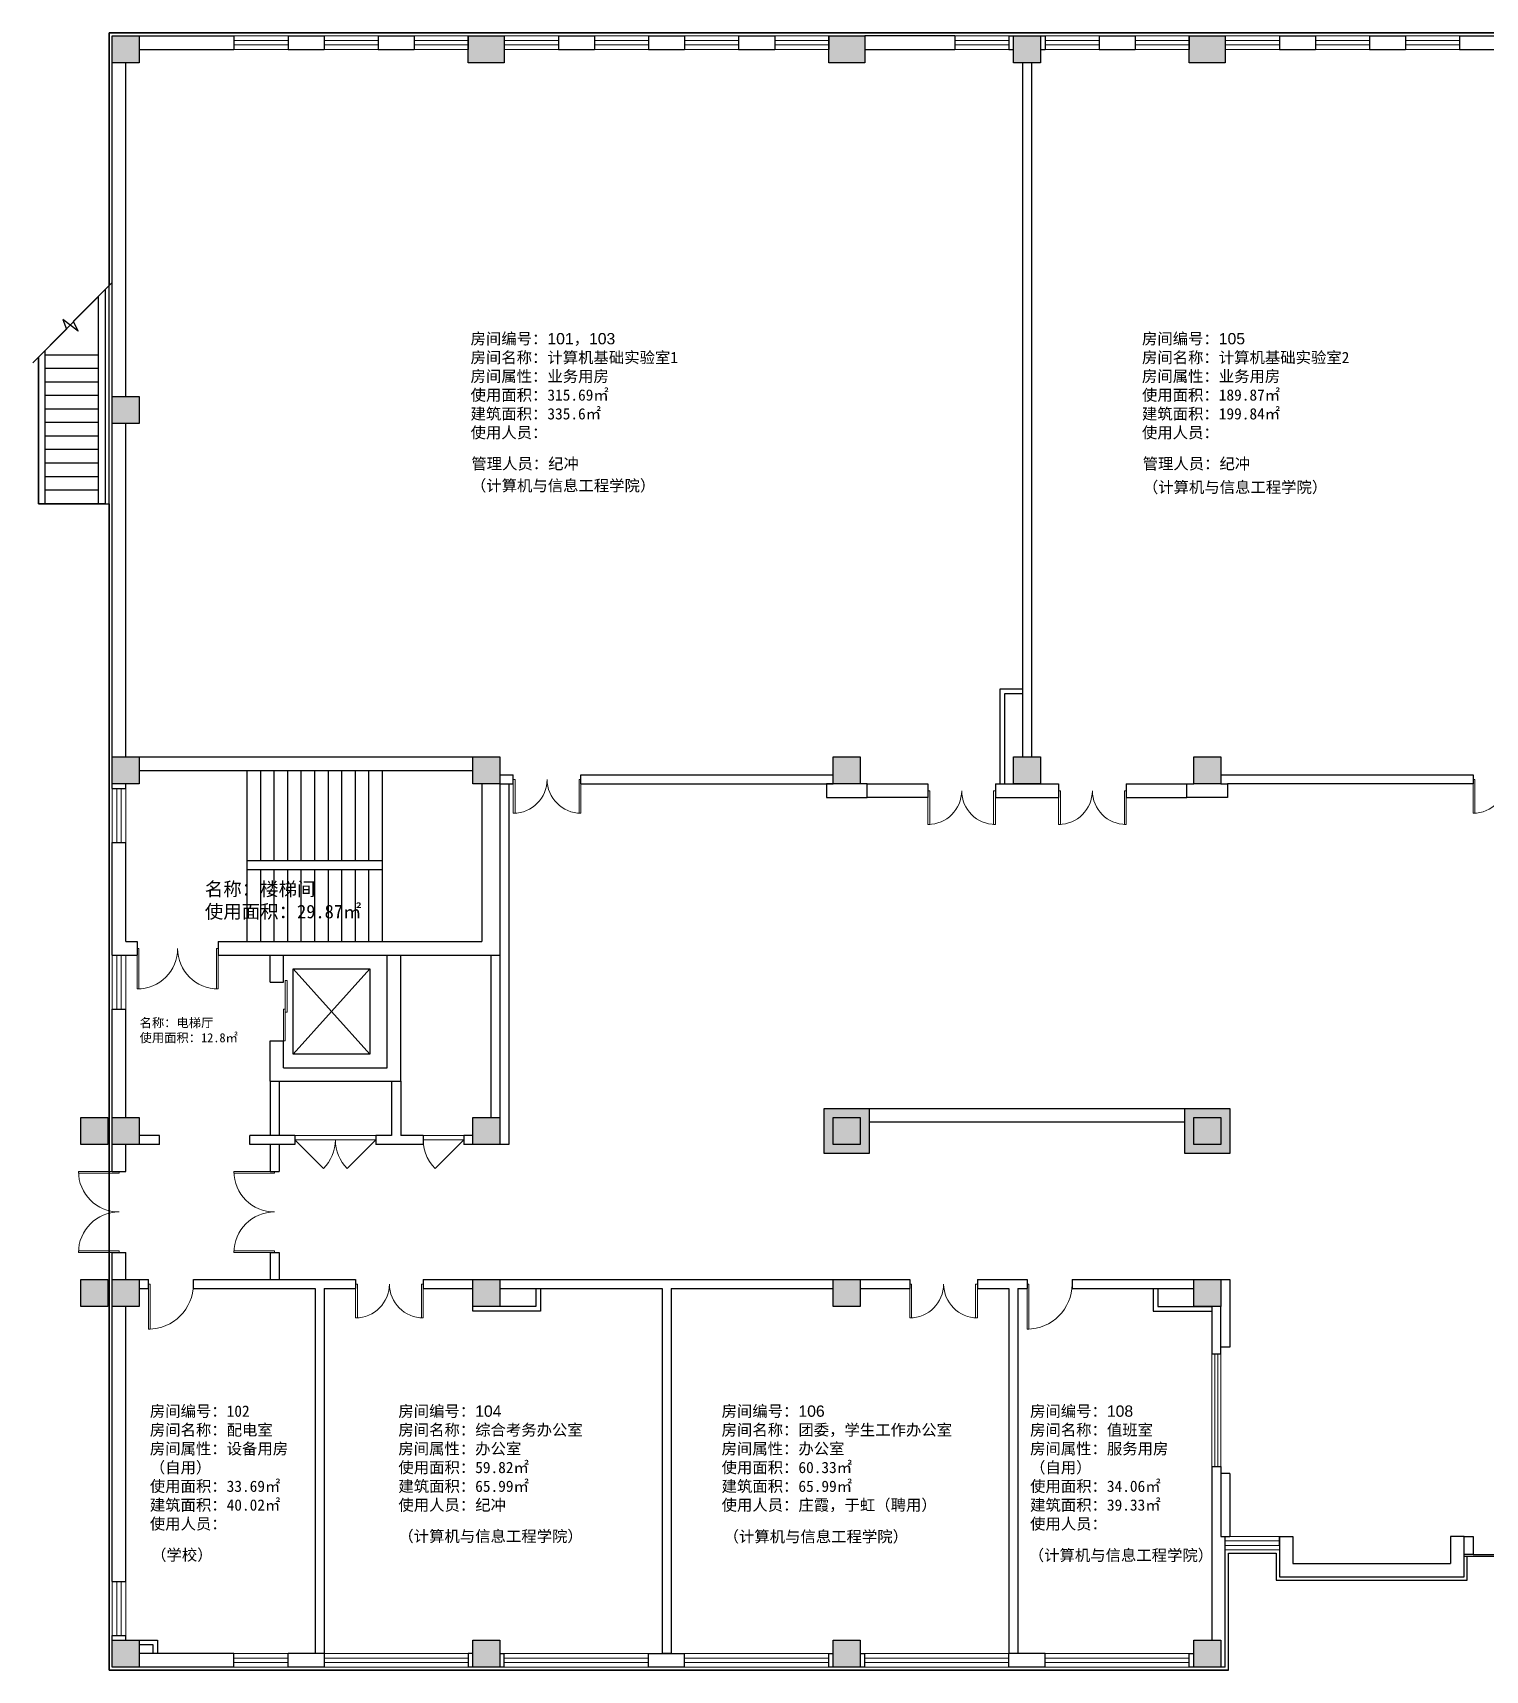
# Model space of a CAD drawing. Header units: millimetres. Extents: x 53439 to 179743, y 35946 to 92379.
# Drawn here: x 53439 to 85674, y 43654 to 79994 of the extents above; entities that cross this region are included whole.
import ezdxf

# ---------------------------------------------------------------- set-up
doc = ezdxf.new("R2010")
doc.units = ezdxf.units.MM
doc.header["$LTSCALE"] = 1000
doc.linetypes.add('CONTINOUS', pattern=[0])
for name, color, linetype in [('占地面积', 101, 'Continuous'), ('填充', 7, 'Continuous'), ('管理人员', 2, 'Continuous')]:
    doc.layers.add(name, color=color, linetype=linetype)
for name, color, linetype, lineweight in [('墙线', 30, 'Continuous', 30), ('文字', 7, 'Continuous', 30), ('柱子', 150, 'Continuous', 30), ('窗线', 131, 'Continuous', 15), ('门线', 154, 'CONTINOUS', 15)]:
    doc.layers.add(name, color=color, linetype=linetype, lineweight=lineweight)
doc.styles.get("Standard").update_dxf_attribs({"font": 'arial.ttf'})

msp = doc.modelspace()

# ---------------------------------------------------------------- hatches: boundary and pattern name
at = {"layer": '填充'}
h = msp.add_hatch(color=256, dxfattribs=at)
h.dxf.hatch_style = 1
h.paths.add_polyline_path([(55804, 79924), (55204, 79924), (55204, 79324), (55804, 79324)])
h = msp.add_hatch(color=256, dxfattribs=at)
h.dxf.hatch_style = 1
h.paths.add_polyline_path([(63904, 79924), (63104, 79924), (63104, 79324), (63904, 79324)])
h = msp.add_hatch(color=256, dxfattribs=at)
h.dxf.hatch_style = 1
h.paths.add_polyline_path([(71904, 79924), (71104, 79924), (71104, 79324), (71904, 79324)])
h = msp.add_hatch(color=256, dxfattribs=at)
h.dxf.hatch_style = 1
h.paths.add_polyline_path([(75804, 79924), (75204, 79924), (75204, 79324), (75804, 79324)])
h = msp.add_hatch(color=256, dxfattribs=at)
h.dxf.hatch_style = 1
h.paths.add_polyline_path([(79904, 79924), (79104, 79924), (79104, 79324), (79904, 79324)])
h = msp.add_hatch(color=256, dxfattribs=at)
h.dxf.hatch_style = 1
h.paths.add_polyline_path([(55804, 71924), (55204, 71924), (55204, 71324), (55804, 71324)])
h = msp.add_hatch(color=256, dxfattribs=at)
h.dxf.hatch_style = 1
h.paths.add_polyline_path([(55804, 63924), (55204, 63924), (55204, 63324), (55804, 63324)])
h = msp.add_hatch(color=256, dxfattribs=at)
h.dxf.hatch_style = 1
h.paths.add_polyline_path([(63804, 63924), (63204, 63924), (63204, 63324), (63804, 63324)])
h = msp.add_hatch(color=256, dxfattribs=at)
h.dxf.hatch_style = 1
h.paths.add_polyline_path([(71804, 63924), (71204, 63924), (71204, 63324), (71804, 63324)])
h = msp.add_hatch(color=256, dxfattribs=at)
h.dxf.hatch_style = 1
h.paths.add_polyline_path([(75804, 63924), (75204, 63924), (75204, 63324), (75804, 63324)])
h = msp.add_hatch(color=256, dxfattribs=at)
h.dxf.hatch_style = 1
h.paths.add_polyline_path([(79804, 63924), (79204, 63924), (79204, 63324), (79804, 63324)])
h = msp.add_hatch(color=256, dxfattribs=at)
h.dxf.hatch_style = 1
h.paths.add_polyline_path([(72004, 56124), (71004, 56124), (71004, 55124), (72004, 55124)])
h.paths.add_polyline_path([(71804, 55924), (71804, 55324), (71204, 55324), (71204, 55924)], flags=16)
h = msp.add_hatch(color=256, dxfattribs=at)
h.dxf.hatch_style = 1
h.paths.add_polyline_path([(80004, 56124), (79004, 56124), (79004, 55124), (80004, 55124)])
h.paths.add_polyline_path([(79804, 55924), (79804, 55324), (79204, 55324), (79204, 55924)], flags=16)
h = msp.add_hatch(color=256, dxfattribs=at)
h.dxf.hatch_style = 1
h.paths.add_polyline_path([(55104, 55924), (54504, 55924), (54504, 55324), (55104, 55324)])
h = msp.add_hatch(color=256, dxfattribs=at)
h.dxf.hatch_style = 1
h.paths.add_polyline_path([(55804, 55924), (55204, 55924), (55204, 55324), (55804, 55324)])
h = msp.add_hatch(color=256, dxfattribs=at)
h.dxf.hatch_style = 1
h.paths.add_polyline_path([(63804, 55924), (63204, 55924), (63204, 55324), (63804, 55324)])
h = msp.add_hatch(color=256, dxfattribs=at)
h.dxf.hatch_style = 1
h.paths.add_polyline_path([(71804, 55924), (71204, 55924), (71204, 55324), (71804, 55324)])
h = msp.add_hatch(color=256, dxfattribs=at)
h.dxf.hatch_style = 1
h.paths.add_polyline_path([(79804, 55924), (79204, 55924), (79204, 55324), (79804, 55324)])
h = msp.add_hatch(color=256, dxfattribs=at)
h.dxf.hatch_style = 1
h.paths.add_polyline_path([(55104, 52324), (54504, 52324), (54504, 51724), (55104, 51724)])
h = msp.add_hatch(color=256, dxfattribs=at)
h.dxf.hatch_style = 1
h.paths.add_polyline_path([(55804, 52324), (55204, 52324), (55204, 51724), (55804, 51724)])
h = msp.add_hatch(color=256, dxfattribs=at)
h.dxf.hatch_style = 1
h.paths.add_polyline_path([(63804, 52324), (63204, 52324), (63204, 51724), (63804, 51724)])
h = msp.add_hatch(color=256, dxfattribs=at)
h.dxf.hatch_style = 1
h.paths.add_polyline_path([(71804, 52324), (71204, 52324), (71204, 51724), (71804, 51724)])
h = msp.add_hatch(color=256, dxfattribs=at)
h.dxf.hatch_style = 1
h.paths.add_polyline_path([(79804, 52324), (79204, 52324), (79204, 51724), (79804, 51724)])
h = msp.add_hatch(color=256, dxfattribs=at)
h.dxf.hatch_style = 1
h.paths.add_polyline_path([(55804, 44324), (55204, 44324), (55204, 43724), (55804, 43724)])
h = msp.add_hatch(color=256, dxfattribs=at)
h.dxf.hatch_style = 1
h.paths.add_polyline_path([(63804, 44324), (63204, 44324), (63204, 43724), (63804, 43724)])
h = msp.add_hatch(color=256, dxfattribs=at)
h.dxf.hatch_style = 1
h.paths.add_polyline_path([(71804, 44324), (71204, 44324), (71204, 43724), (71804, 43724)])
h = msp.add_hatch(color=256, dxfattribs=at)
h.dxf.hatch_style = 1
h.paths.add_polyline_path([(79804, 44324), (79204, 44324), (79204, 43724), (79804, 43724)])

# ---------------------------------------------------------------- linework, layer by layer
at = {"layer": '占地面积'}
for p, q in [((55134, 79994), (55134, 74383)), ((95134, 79994), (55134, 79994)), ((55134, 74383), (53563, 72793)), ((53563, 72793), (53563, 69542)), ((53563, 69542), (55134, 69542)), ((55134, 69542), (55134, 43654)), ((79974, 43654), (79974, 46254)), ((79974, 46254), (81034, 46254)), ((81034, 46254), (81034, 45654)), ((85274, 45654), (85274, 46184)), ((85274, 46184), (88704, 46184)), ((81034, 45654), (85274, 45654)), ((55134, 43654), (79974, 43654))]:
    msp.add_line(p, q, dxfattribs=at)
at = {"layer": '墙线'}
for p, q in [((55134, 43654), (55134, 79994)), ((55134, 79994), (95134, 79994)), ((55204, 79924), (57904, 79924)), ((55204, 63224), (55204, 79924)), ((55804, 79624), (57904, 79624)), ((57904, 79924), (57904, 79624)), ((59104, 79924), (59104, 79624)), ((59104, 79924), (59904, 79924)), ((59104, 79624), (59904, 79624)), ((59904, 79924), (59904, 79624)), ((61104, 79924), (61104, 79624)), ((61104, 79924), (61904, 79924)), ((61104, 79624), (61904, 79624)), ((61904, 79924), (61904, 79624)), ((63104, 79924), (63104, 79624)), ((63104, 79924), (63904, 79924)), ((63904, 79924), (63904, 79624)), ((63904, 79624), (63904, 79624)), ((65104, 79924), (65104, 79624)), ((65104, 79924), (65904, 79924)), ((65104, 79624), (65904, 79624)), ((65904, 79924), (65904, 79624)), ((67104, 79924), (67104, 79624)), ((67104, 79924), (67904, 79924)), ((67104, 79624), (67904, 79624)), ((67904, 79924), (67904, 79624)), ((69104, 79924), (69104, 79624)), ((69104, 79924), (69904, 79924)), ((69104, 79624), (69904, 79624)), ((69904, 79924), (69904, 79624)), ((71104, 79924), (71104, 79624)), ((73904, 79924), (71904, 79924)), ((71904, 79624), (73904, 79624)), ((73904, 79924), (73904, 79624)), ((75104, 79924), (75104, 79624)), ((75104, 79924), (75204, 79924)), ((75104, 79624), (75204, 79624)), ((75604, 79924), (75904, 79924)), ((75804, 79624), (75904, 79624)), ((75904, 79924), (75904, 79624)), ((77104, 79924), (77104, 79624)), ((77104, 79924), (77904, 79924)), ((77104, 79624), (77904, 79624)), ((77904, 79924), (77904, 79624)), ((79104, 79924), (79104, 79624)), ((79104, 79924), (79904, 79924)), ((79904, 79924), (79904, 79624)), ((81104, 79924), (81104, 79624)), ((81104, 79924), (81904, 79924)), ((81104, 79624), (81904, 79624)), ((81904, 79924), (81904, 79624)), ((83104, 79924), (83104, 79624)), ((83104, 79924), (83904, 79924)), ((83104, 79624), (83904, 79624)), ((83904, 79924), (83904, 79624)), ((85104, 79924), (85104, 79624)), ((85104, 79924), (85904, 79924)), ((85104, 79624), (85904, 79624)), ((55504, 71924), (55504, 79324)), ((75404, 79324), (75404, 63924)), ((75604, 79324), (75604, 63924)), ((55204, 74453), (54335, 73584)), ((54893, 74142), (54893, 69542)), ((55043, 74292), (55043, 69542)), ((54185, 73415), (53439, 72669)), ((54450, 73373), (54104, 73633)), ((54104, 73633), (54185, 73415)), ((54335, 73584), (54450, 73373)), ((53563, 69542), (53563, 72793)), ((53713, 69542), (53713, 72943)), ((54893, 72842), (53713, 72842)), ((54893, 72542), (53713, 72542)), ((54893, 72242), (53713, 72242)), ((54893, 71942), (53713, 71942)), ((54893, 71642), (53713, 71642)), ((54893, 71342), (53713, 71342)), ((55504, 63924), (55504, 71324)), ((54893, 71042), (53713, 71042)), ((54893, 70742), (53713, 70742)), ((54893, 70442), (53713, 70442)), ((54893, 70142), (53713, 70142)), ((54893, 69842), (53713, 69842)), ((55043, 69542), (53563, 69542)), ((75404, 65424), (74904, 65424)), ((74904, 65424), (74904, 63324)), ((75004, 65324), (75004, 63324)), ((75404, 65324), (75004, 65324)), ((55804, 63924), (63204, 63924)), ((55804, 63624), (63204, 63624)), ((58199, 59824), (58199, 63624)), ((58499, 61624), (58499, 63624)), ((58799, 61624), (58799, 63624)), ((59099, 61624), (59099, 63624)), ((59399, 61624), (59399, 63624)), ((59699, 61624), (59699, 63624)), ((59999, 61624), (59999, 63624)), ((60299, 61624), (60299, 63624)), ((60599, 61624), (60599, 63624)), ((60899, 61624), (60899, 63624)), ((61199, 59824), (61199, 63624)), ((55504, 63224), (55504, 63324)), ((63404, 63324), (63404, 59824)), ((63804, 63524), (64104, 63524)), ((63804, 63324), (64104, 63324)), ((63804, 63324), (63804, 59524)), ((64004, 63324), (64004, 55324)), ((64104, 63324), (64104, 63524)), ((65604, 63324), (65604, 63524)), ((65604, 63524), (71204, 63524)), ((65604, 63324), (71204, 63324)), ((71204, 63324), (71054, 63324)), ((71054, 63324), (71054, 63024)), ((71954, 63324), (71804, 63324)), ((71954, 63024), (71954, 63324)), ((71954, 63324), (73304, 63324)), ((73304, 63324), (73304, 63024)), ((74804, 63324), (74804, 63024)), ((74804, 63324), (76204, 63324)), ((76204, 63324), (76204, 63024)), ((77704, 63324), (77704, 63024)), ((77704, 63324), (79054, 63324)), ((79054, 63024), (79054, 63324)), ((79054, 63324), (79204, 63324)), ((79804, 63524), (85404, 63524)), ((79804, 63324), (79954, 63324)), ((79954, 63324), (79954, 63024)), ((85404, 63324), (79954, 63324)), ((85404, 63524), (85404, 63324)), ((55204, 63224), (55504, 63224)), ((71054, 63024), (71954, 63024)), ((73304, 63024), (71954, 63024)), ((74804, 63024), (76204, 63024)), ((77704, 63024), (79054, 63024)), ((79954, 63024), (79054, 63024)), ((55204, 62024), (55504, 62024)), ((55204, 59524), (55204, 62024)), ((55504, 59824), (55504, 62024)), ((58199, 61624), (61199, 61624)), ((58199, 61424), (61199, 61424)), ((58499, 59824), (58499, 61424)), ((58799, 59824), (58799, 61424)), ((59099, 59824), (59099, 61424)), ((59399, 59824), (59399, 61424)), ((59699, 59824), (59699, 61424)), ((59999, 59824), (59999, 61424)), ((60299, 59824), (60299, 61424)), ((60599, 59824), (60599, 61424)), ((60899, 59824), (60899, 61424)), ((55504, 59824), (55754, 59824)), ((55754, 59824), (55754, 59524)), ((57554, 59824), (57554, 59524)), ((57554, 59824), (63404, 59824)), ((55204, 59524), (55504, 59524)), ((55504, 59524), (55754, 59524)), ((57554, 59524), (63804, 59524)), ((58704, 58924), (58704, 59524)), ((59004, 58924), (59004, 59524)), ((61304, 57024), (61304, 59524)), ((61604, 56724), (61604, 59524)), ((63604, 59524), (63604, 55924)), ((63804, 59524), (63804, 55324)), ((58704, 58924), (59004, 58924)), ((59221, 59224), (60921, 57324)), ((60921, 59224), (59221, 57324)), ((59221, 59224), (60921, 59224)), ((59221, 57324), (59221, 59224)), ((60921, 59224), (60921, 57324)), ((55204, 58324), (55504, 58324)), ((55204, 54724), (55204, 58324)), ((55504, 55924), (55504, 58324)), ((58704, 56724), (58704, 57624)), ((58704, 57624), (59004, 57624)), ((59004, 57024), (59004, 57624)), ((60921, 57324), (59221, 57324)), ((58704, 56724), (58704, 55524)), ((58704, 56724), (61604, 56724)), ((58904, 56724), (58904, 55524)), ((59004, 57024), (61304, 57024)), ((61404, 56724), (61404, 55524)), ((61604, 56724), (61604, 55524)), ((72004, 56124), (79004, 56124)), ((72004, 55824), (79004, 55824)), ((56254, 55324), (55504, 55324)), ((55504, 54724), (55504, 55324)), ((56254, 55524), (55804, 55524)), ((56254, 55324), (56254, 55524)), ((58254, 55324), (58254, 55524)), ((59254, 55524), (58254, 55524)), ((59254, 55324), (58254, 55324)), ((58704, 55324), (58704, 54724)), ((58904, 55324), (58904, 54724)), ((59254, 55524), (59254, 55324)), ((61404, 55524), (61054, 55524)), ((61054, 55524), (61054, 55324)), ((62104, 55324), (61054, 55324)), ((62104, 55524), (61604, 55524)), ((62104, 55524), (62104, 55324)), ((63204, 55524), (63004, 55524)), ((63004, 55524), (63004, 55324)), ((64004, 55324), (63004, 55324)), ((55204, 54724), (55504, 54724)), ((58704, 54724), (58904, 54724)), ((55204, 52924), (55504, 52924)), ((55204, 45624), (55204, 52924)), ((55504, 52324), (55504, 52924)), ((58704, 52924), (58904, 52924)), ((58704, 52924), (58704, 52324)), ((58904, 52924), (58904, 52324)), ((55754, 52324), (56004, 52324)), ((55804, 52124), (56004, 52124)), ((56004, 52124), (56004, 52324)), ((57004, 52124), (57004, 52324)), ((57004, 52324), (58904, 52324)), ((57004, 52124), (59704, 52124)), ((58904, 52324), (60604, 52324)), ((59704, 52124), (59704, 44024)), ((59904, 52124), (59904, 44024)), ((59904, 52124), (60604, 52124)), ((60604, 52324), (60604, 52124)), ((62104, 52324), (62104, 52124)), ((62104, 52324), (72904, 52324)), ((62104, 52124), (63204, 52124)), ((63804, 52124), (67404, 52124)), ((64604, 52124), (64604, 51724)), ((64704, 52124), (64704, 51624)), ((67404, 52124), (67404, 44024)), ((67604, 52124), (67604, 44024)), ((67604, 52124), (71204, 52124)), ((71804, 52124), (72904, 52124)), ((72904, 52324), (72904, 52124)), ((74404, 52324), (74404, 52124)), ((74404, 52324), (75504, 52324)), ((74404, 52124), (75104, 52124)), ((75104, 52124), (75104, 44024)), ((75304, 52124), (75304, 44024)), ((75304, 52124), (75504, 52124)), ((75504, 52324), (75504, 52124)), ((76504, 52324), (76504, 52124)), ((76504, 52324), (80004, 52324)), ((76504, 52124), (79204, 52124)), ((78304, 52124), (78304, 51624)), ((78404, 52124), (78404, 51724)), ((79804, 52324), (80004, 52324)), ((80004, 52324), (80004, 50824)), ((55504, 45624), (55504, 51724)), ((63204, 51624), (63204, 51724)), ((64604, 51724), (63204, 51724)), ((64704, 51624), (63204, 51624)), ((78304, 51624), (79604, 51624)), ((78404, 51724), (79604, 51724)), ((79604, 51724), (79604, 50674)), ((79804, 50824), (79804, 51724)), ((79604, 50674), (79804, 50674)), ((80004, 50824), (79804, 50824)), ((79804, 50674), (79804, 50824)), ((79604, 48174), (79804, 48174)), ((79604, 48174), (79604, 44324)), ((79804, 48174), (79804, 46624)), ((80004, 48024), (79804, 48024)), ((80004, 48024), (80004, 46624)), ((79804, 46624), (80004, 46624)), ((79904, 43724), (79904, 46624)), ((79904, 46424), (79904, 46624)), ((81104, 46624), (81104, 45724)), ((81104, 46624), (81404, 46624)), ((81104, 46424), (81104, 46624)), ((81404, 46624), (81404, 46024)), ((85204, 46624), (84904, 46624)), ((84904, 46624), (84904, 46024)), ((85204, 45724), (85204, 46624)), ((85204, 46624), (85404, 46624)), ((85404, 46624), (85404, 46224)), ((79974, 43654), (79974, 46254)), ((79974, 46254), (81034, 46254)), ((81034, 46254), (81034, 45654)), ((85404, 46224), (85204, 46224)), ((85204, 46184), (88704, 46184)), ((85274, 45654), (85274, 46184)), ((85404, 46224), (88704, 46224)), ((81404, 46024), (84904, 46024)), ((55204, 45624), (55504, 45624)), ((81034, 45654), (85274, 45654)), ((81104, 45724), (85204, 45724)), ((55204, 43724), (55204, 44424)), ((55204, 44424), (55504, 44424)), ((55504, 44324), (55504, 44424)), ((55804, 44324), (56204, 44324)), ((55804, 44224), (56104, 44224)), ((57904, 44024), (55804, 44024)), ((56104, 44224), (56104, 44024)), ((56204, 44324), (56204, 44024)), ((57904, 43724), (57904, 44024)), ((59104, 43724), (59104, 44024)), ((59904, 44024), (59104, 44024)), ((59904, 44024), (59904, 43724)), ((63204, 44024), (63104, 44024)), ((63104, 44024), (63104, 43724)), ((63804, 44024), (63904, 44024)), ((63904, 43724), (63904, 44024)), ((67104, 43724), (67104, 44024)), ((67104, 44024), (67904, 44024)), ((67604, 44024), (67404, 44024)), ((67904, 43724), (67904, 44024)), ((71104, 43724), (71104, 44024)), ((71104, 44024), (71204, 44024)), ((71804, 44024), (71904, 44024)), ((71904, 43724), (71904, 44024)), ((75904, 44024), (75104, 44024)), ((75104, 43724), (75104, 44024)), ((75904, 43724), (75904, 44024)), ((79104, 43724), (79104, 44024)), ((79104, 44024), (79204, 44024)), ((79974, 43654), (55134, 43654)), ((57904, 43724), (55204, 43724)), ((59904, 43724), (59104, 43724)), ((63904, 43724), (63104, 43724)), ((67904, 43724), (67104, 43724)), ((71904, 43724), (71104, 43724)), ((75904, 43724), (75104, 43724)), ((79904, 43724), (79104, 43724))]:
    msp.add_line(p, q, dxfattribs=at)
at = {"layer": '柱子'}
for p, q in [((55204, 79924), (55804, 79924)), ((55204, 79324), (55204, 79924)), ((55804, 79924), (55804, 79324)), ((63104, 79924), (63904, 79924)), ((63104, 79324), (63104, 79924)), ((63904, 79924), (63904, 79324)), ((71104, 79924), (71904, 79924)), ((71104, 79324), (71104, 79924)), ((71904, 79924), (71904, 79324)), ((75204, 79924), (75804, 79924)), ((75204, 79324), (75204, 79924)), ((75804, 79924), (75804, 79324)), ((79104, 79924), (79904, 79924)), ((79104, 79324), (79104, 79924)), ((79904, 79924), (79904, 79324)), ((55804, 79324), (55204, 79324)), ((63904, 79324), (63104, 79324)), ((71904, 79324), (71104, 79324)), ((75804, 79324), (75204, 79324)), ((79904, 79324), (79104, 79324)), ((55204, 71924), (55804, 71924)), ((55204, 71324), (55204, 71924)), ((55804, 71924), (55804, 71324)), ((55804, 71324), (55204, 71324)), ((55204, 63924), (55804, 63924)), ((55204, 63324), (55204, 63924)), ((55804, 63924), (55804, 63324)), ((63204, 63924), (63804, 63924)), ((63204, 63324), (63204, 63924)), ((63804, 63924), (63804, 63324)), ((71204, 63924), (71804, 63924)), ((71204, 63324), (71204, 63924)), ((71804, 63924), (71804, 63324)), ((75204, 63924), (75804, 63924)), ((75204, 63324), (75204, 63924)), ((75804, 63924), (75804, 63324)), ((79204, 63924), (79804, 63924)), ((79204, 63324), (79204, 63924)), ((79804, 63924), (79804, 63324)), ((55804, 63324), (55204, 63324)), ((63804, 63324), (63204, 63324)), ((71804, 63324), (71204, 63324)), ((75804, 63324), (75204, 63324)), ((79804, 63324), (79204, 63324)), ((71004, 56124), (72004, 56124)), ((71004, 55124), (71004, 56124)), ((72004, 56124), (72004, 55124)), ((79004, 56124), (80004, 56124)), ((79004, 55124), (79004, 56124)), ((80004, 56124), (80004, 55124)), ((54504, 55924), (55104, 55924)), ((54504, 55324), (54504, 55924)), ((55104, 55924), (55104, 55324)), ((55204, 55924), (55804, 55924)), ((55204, 55324), (55204, 55924)), ((55804, 55924), (55804, 55324)), ((63204, 55924), (63804, 55924)), ((63204, 55324), (63204, 55924)), ((63804, 55924), (63804, 55324)), ((71204, 55924), (71804, 55924)), ((71204, 55324), (71204, 55924)), ((71804, 55924), (71804, 55324)), ((79204, 55924), (79804, 55924)), ((79204, 55324), (79204, 55924)), ((79804, 55924), (79804, 55324)), ((55104, 55324), (54504, 55324)), ((55804, 55324), (55204, 55324)), ((63804, 55324), (63204, 55324)), ((71804, 55324), (71204, 55324)), ((79804, 55324), (79204, 55324)), ((72004, 55124), (71004, 55124)), ((80004, 55124), (79004, 55124)), ((54504, 52324), (55104, 52324)), ((54504, 51724), (54504, 52324)), ((55104, 52324), (55104, 51724)), ((55204, 52324), (55804, 52324)), ((55204, 51724), (55204, 52324)), ((55804, 52324), (55804, 51724)), ((63204, 52324), (63804, 52324)), ((63204, 51724), (63204, 52324)), ((63804, 52324), (63804, 51724)), ((71204, 52324), (71804, 52324)), ((71204, 51724), (71204, 52324)), ((71804, 52324), (71804, 51724)), ((79204, 52324), (79804, 52324)), ((79204, 51724), (79204, 52324)), ((79804, 52324), (79804, 51724)), ((55104, 51724), (54504, 51724)), ((55804, 51724), (55204, 51724)), ((63804, 51724), (63204, 51724)), ((71804, 51724), (71204, 51724)), ((79804, 51724), (79204, 51724)), ((55204, 44324), (55804, 44324)), ((55204, 43724), (55204, 44324)), ((55804, 44324), (55804, 43724)), ((63204, 44324), (63804, 44324)), ((63204, 43724), (63204, 44324)), ((63804, 44324), (63804, 43724)), ((71204, 44324), (71804, 44324)), ((71204, 43724), (71204, 44324)), ((71804, 44324), (71804, 43724)), ((79204, 44324), (79804, 44324)), ((79204, 43724), (79204, 44324)), ((79804, 44324), (79804, 43724)), ((55804, 43724), (55204, 43724)), ((63804, 43724), (63204, 43724)), ((71804, 43724), (71204, 43724)), ((79804, 43724), (79204, 43724))]:
    msp.add_line(p, q, dxfattribs=at)
at = {"layer": '窗线'}
for p, q in [((57904, 79924), (59104, 79924)), ((57904, 79924), (57904, 79624)), ((57904, 79824), (59104, 79824)), ((57904, 79724), (59104, 79724)), ((57904, 79624), (59104, 79624)), ((59104, 79924), (59104, 79624)), ((59904, 79924), (61104, 79924)), ((59904, 79924), (59904, 79624)), ((59904, 79824), (61104, 79824)), ((59904, 79724), (61104, 79724)), ((59904, 79624), (61104, 79624)), ((61104, 79924), (61104, 79624)), ((61904, 79924), (63104, 79924)), ((61904, 79924), (61904, 79624)), ((61904, 79824), (63104, 79824)), ((61904, 79724), (63104, 79724)), ((61904, 79624), (63104, 79624)), ((63104, 79924), (63104, 79624)), ((63904, 79924), (65104, 79924)), ((63904, 79924), (63904, 79624)), ((63904, 79824), (65104, 79824)), ((63904, 79724), (65104, 79724)), ((63904, 79624), (65104, 79624)), ((65104, 79924), (65104, 79624)), ((65904, 79924), (67104, 79924)), ((65904, 79924), (65904, 79624)), ((65904, 79824), (67104, 79824)), ((65904, 79724), (67104, 79724)), ((65904, 79624), (67104, 79624)), ((67104, 79924), (67104, 79624)), ((67904, 79924), (69104, 79924)), ((67904, 79924), (67904, 79624)), ((67904, 79824), (69104, 79824)), ((67904, 79724), (69104, 79724)), ((67904, 79624), (69104, 79624)), ((69104, 79924), (69104, 79624)), ((69904, 79924), (71104, 79924)), ((69904, 79924), (69904, 79624)), ((69904, 79824), (71104, 79824)), ((69904, 79724), (71104, 79724)), ((69904, 79624), (71104, 79624)), ((71104, 79924), (71104, 79624)), ((73904, 79924), (75104, 79924)), ((73904, 79924), (73904, 79624)), ((73904, 79824), (75104, 79824)), ((73904, 79724), (75104, 79724)), ((73904, 79624), (75104, 79624)), ((75104, 79924), (75104, 79624)), ((75904, 79924), (77104, 79924)), ((75904, 79924), (75904, 79624)), ((75904, 79824), (77104, 79824)), ((75904, 79724), (77104, 79724)), ((75904, 79624), (77104, 79624)), ((77104, 79924), (77104, 79624)), ((77904, 79924), (79104, 79924)), ((77904, 79924), (77904, 79624)), ((77904, 79824), (79104, 79824)), ((77904, 79724), (79104, 79724)), ((77904, 79624), (79104, 79624)), ((79104, 79924), (79104, 79624)), ((79904, 79924), (81104, 79924)), ((79904, 79924), (79904, 79624)), ((79904, 79824), (81104, 79824)), ((79904, 79724), (81104, 79724)), ((79904, 79624), (81104, 79624)), ((81104, 79924), (81104, 79624)), ((81904, 79924), (83104, 79924)), ((81904, 79924), (81904, 79624)), ((81904, 79824), (83104, 79824)), ((81904, 79724), (83104, 79724)), ((81904, 79624), (83104, 79624)), ((83104, 79924), (83104, 79624)), ((83904, 79924), (85104, 79924)), ((83904, 79924), (83904, 79624)), ((83904, 79824), (85104, 79824)), ((83904, 79724), (85104, 79724)), ((83904, 79624), (85104, 79624)), ((85104, 79924), (85104, 79624)), ((55204, 62024), (55204, 63224)), ((55204, 63224), (55504, 63224)), ((55304, 62024), (55304, 63224)), ((55404, 62024), (55404, 63224)), ((55504, 62024), (55504, 63224)), ((55204, 62024), (55504, 62024)), ((55204, 58324), (55204, 59524)), ((55204, 59524), (55504, 59524)), ((55304, 58324), (55304, 59524)), ((55404, 58324), (55404, 59524)), ((55504, 58324), (55504, 59524)), ((55204, 58324), (55504, 58324)), ((79604, 50674), (79804, 50674)), ((79604, 48174), (79604, 50674)), ((79669, 48174), (79669, 50674)), ((79739, 50674), (79739, 48174)), ((79804, 50674), (79804, 48174)), ((79804, 48174), (79604, 48174)), ((79904, 46624), (81104, 46624)), ((79904, 46624), (79904, 46324)), ((79904, 46524), (81104, 46524)), ((81104, 46624), (81104, 46324)), ((79904, 46424), (81104, 46424)), ((79904, 46324), (81104, 46324)), ((55204, 44424), (55204, 45624)), ((55204, 45624), (55504, 45624)), ((55304, 44424), (55304, 45624)), ((55404, 44424), (55404, 45624)), ((55504, 44424), (55504, 45624)), ((55204, 44424), (55504, 44424)), ((57904, 44024), (59104, 44024)), ((57904, 44024), (57904, 43724)), ((59104, 44024), (59104, 43724)), ((59904, 44024), (63104, 44024)), ((59904, 44024), (59904, 43724)), ((63104, 44024), (63104, 43724)), ((63904, 44024), (67104, 44024)), ((63904, 44024), (63904, 43724)), ((67104, 44024), (67104, 43724)), ((67904, 44024), (71104, 44024)), ((67904, 44024), (67904, 43724)), ((71104, 44024), (71104, 43724)), ((71904, 44024), (75104, 44024)), ((71904, 44024), (71904, 43724)), ((75104, 44024), (75104, 43724)), ((75904, 44024), (79104, 44024)), ((75904, 44024), (75904, 43724)), ((79104, 44024), (79104, 43724)), ((57904, 43924), (59104, 43924)), ((57904, 43824), (59104, 43824)), ((57904, 43724), (59104, 43724)), ((59904, 43924), (63104, 43924)), ((59904, 43824), (63104, 43824)), ((59904, 43724), (63104, 43724)), ((63904, 43924), (67104, 43924)), ((63904, 43824), (67104, 43824)), ((63904, 43724), (67104, 43724)), ((67904, 43924), (71104, 43924)), ((67904, 43824), (71104, 43824)), ((67904, 43724), (71104, 43724)), ((71904, 43924), (75104, 43924)), ((71904, 43824), (75104, 43824)), ((71904, 43724), (75104, 43724)), ((75904, 43924), (79104, 43924)), ((75904, 43824), (79104, 43824)), ((75904, 43724), (79104, 43724))]:
    msp.add_line(p, q, dxfattribs=at)
at = {"layer": '门线'}
for p, q in [((64144, 63424), (64104, 63424)), ((64104, 63424), (64104, 62674)), ((64144, 62674), (64144, 63424)), ((65604, 63424), (65564, 63424)), ((65564, 63424), (65564, 62674)), ((65604, 62674), (65604, 63424)), ((85444, 63424), (85404, 63424)), ((85404, 63424), (85404, 62674)), ((85444, 62674), (85444, 63424)), ((73344, 63174), (73304, 63174)), ((73304, 63174), (73304, 62424)), ((73344, 62424), (73344, 63174)), ((74804, 63174), (74764, 63174)), ((74764, 63174), (74764, 62424)), ((74804, 62424), (74804, 63174)), ((76244, 63174), (76204, 63174)), ((76204, 63174), (76204, 62424)), ((76244, 62424), (76244, 63174)), ((77704, 63174), (77664, 63174)), ((77664, 63174), (77664, 62424)), ((77704, 62424), (77704, 63174)), ((64104, 62674), (64144, 62674)), ((65564, 62674), (65604, 62674)), ((85404, 62674), (85444, 62674)), ((73304, 62424), (73344, 62424)), ((74764, 62424), (74804, 62424)), ((76204, 62424), (76244, 62424)), ((77664, 62424), (77704, 62424)), ((55794, 59674), (55754, 59674)), ((55754, 59674), (55754, 58774)), ((55794, 58774), (55794, 59674)), ((57554, 59674), (57514, 59674)), ((57514, 59674), (57514, 58774)), ((57554, 58774), (57554, 59674)), ((59084, 58959), (59044, 58959)), ((59044, 58959), (59044, 58259)), ((59084, 58259), (59084, 58959)), ((55754, 58774), (55794, 58774)), ((57514, 58774), (57554, 58774)), ((59044, 58324), (59004, 58324)), ((59004, 58324), (59004, 57624)), ((59044, 57624), (59044, 58324)), ((59044, 58259), (59084, 58259)), ((59004, 57624), (59044, 57624)), ((59254, 55524), (61054, 55524)), ((59254, 55424), (61054, 55424)), ((59254, 55424), (59890, 54788)), ((61054, 55424), (60417, 54788)), ((62104, 55524), (63004, 55524)), ((63004, 55424), (62104, 55424)), ((63004, 55424), (62367, 54788)), ((54454, 54724), (54454, 54684)), ((55354, 54724), (54454, 54724)), ((54454, 54684), (55354, 54684)), ((55354, 54684), (55354, 54724)), ((57904, 54724), (57904, 54684)), ((58804, 54724), (57904, 54724)), ((57904, 54684), (58804, 54684)), ((58804, 54684), (58804, 54724)), ((54454, 52964), (54454, 52924)), ((55354, 52964), (54454, 52964)), ((54454, 52924), (55354, 52924)), ((55354, 52924), (55354, 52964)), ((57904, 52964), (57904, 52924)), ((58804, 52964), (57904, 52964)), ((57904, 52924), (58804, 52924)), ((58804, 52924), (58804, 52964)), ((56044, 52224), (56004, 52224)), ((56004, 52224), (56004, 51224)), ((56044, 51224), (56044, 52224)), ((60644, 52224), (60604, 52224)), ((60604, 52224), (60604, 51474)), ((60644, 51474), (60644, 52224)), ((62104, 52224), (62064, 52224)), ((62064, 52224), (62064, 51474)), ((62104, 51474), (62104, 52224)), ((72944, 52224), (72904, 52224)), ((72904, 52224), (72904, 51474)), ((72944, 51474), (72944, 52224)), ((74404, 52224), (74364, 52224)), ((74364, 52224), (74364, 51474)), ((74404, 51474), (74404, 52224)), ((75544, 52224), (75504, 52224)), ((75504, 52224), (75504, 51224)), ((75544, 51224), (75544, 52224)), ((60604, 51474), (60644, 51474)), ((62064, 51474), (62104, 51474)), ((72904, 51474), (72944, 51474)), ((74364, 51474), (74404, 51474)), ((56004, 51224), (56044, 51224)), ((75504, 51224), (75544, 51224))]:
    msp.add_line(p, q, dxfattribs=at)
for centre, radius, start, end in [((64104, 63424), 750, 270, 0), ((65604, 63424), 750, 180, 270), ((85404, 63424), 750, 270, 0), ((73304, 63174), 750, 270, 0), ((74804, 63174), 750, 180, 270), ((76204, 63174), 750, 270, 0), ((77704, 63174), 750, 180, 270), ((55754, 59674), 900, 270, 0), ((57554, 59674), 900, 180, 270), ((59254, 55424), 900, 315, 0), ((61054, 55424), 900, 180, 225), ((63004, 55424), 900, 173.6206, 225), ((55354, 54724), 900, 180, 270), ((58804, 54724), 900, 180, 270), ((55354, 52924), 900, 90, 180), ((58804, 52924), 900, 90, 180), ((56004, 52224), 1000, 270, 0), ((60604, 52224), 750, 270, 0), ((62104, 52224), 750, 180, 270), ((72904, 52224), 750, 270, 0), ((74404, 52224), 750, 180, 270), ((75504, 52224), 1000, 270, 0)]:
    msp.add_arc(centre, radius, start, end, dxfattribs=at)

# ---------------------------------------------------------------- texts
at = {"layer": '文字', "attachment_point": 1}
for s, width, insert, char_height in [('{\\fSimSun|b0|i0|c134|p2;房间编号：}101{\\fSimSun|b0|i0|c134|p2;，}103\\P{\\fSimSun|b0|i0|c134|p2;房间名称：计算机基础实验室1}\\P{\\fSimSun|b0|i0|c134|p2;房间属性：业务用房}\\P{\\fSimSun|b0|i0|c134|p2;使用面积：315.69\\fSimSun|b0|i0|c129|p2;㎡}\\P{\\fSimSun|b0|i0|c134|p2;建筑面积：335.6\\fSimSun|b0|i0|c129|p2;㎡}\\P{\\fSimSun|b0|i0|c134|p2;使用人员：}', 12147.33, (63155, 73330), 250), ('{\\fSimSun|b0|i0|c134|p2;房间编号：}105\\P{\\fSimSun|b0|i0|c134|p2;房间名称：计算机基础实验室2}\\P{\\fSimSun|b0|i0|c134|p2;房间属性：业务用房}\\P{\\fSimSun|b0|i0|c134|p2;使用面积：189.87\\fSimSun|b0|i0|c129|p2;㎡}\\P{\\fSimSun|b0|i0|c134|p2;建筑面积：199.84\\fSimSun|b0|i0|c129|p2;㎡}\\P{\\fSimSun|b0|i0|c134|p2;使用人员：}', 10435.4, (78055, 73330), 250), ('{\\fSimSun|b0|i0|c134|p2;名称：楼梯间}\\P{\\fSimSun|b0|i0|c134|p2;使用面积：29.87\\fSimSun|b0|i0|c129|p2;㎡}', 4280.4, (57258, 61142), 300), ('{\\fSimSun|b0|i0|c134|p2;名称：电梯厅}\\P{\\fSimSun|b0|i0|c134|p2;使用面积：12.8\\fSimSun|b0|i0|c129|p2;㎡}', 2804.4, (55810, 58125), 200), ('{\\fSimSun|b0|i0|c134|p2;房间编号：102}\\P{\\fSimSun|b0|i0|c134|p2;房间名称：配电室}\\P{\\fSimSun|b0|i0|c134|p2;房间属性：设备用房（自用）}\\P{\\fSimSun|b0|i0|c134|p2;使用面积：33.69\\fSimSun|b0|i0|c129|p2;㎡}\\P{\\fSimSun|b0|i0|c134|p2;建筑面积：40.02\\fSimSun|b0|i0|c129|p2;㎡}\\P{\\fSimSun|b0|i0|c134|p2;使用人员：}', 3367.08, (56037, 49530), 250), ('{\\fSimSun|b0|i0|c134|p2;房间编号：}104\\P{\\fSimSun|b0|i0|c134|p2;房间名称：综合考务办公室}\\P{\\fSimSun|b0|i0|c134|p2;房间属性：办公室}\\P{\\fSimSun|b0|i0|c134|p2;使用面积：59.82\\fSimSun|b0|i0|c129|p2;㎡}\\P{\\fSimSun|b0|i0|c134|p2;建筑面积：65.99\\fSimSun|b0|i0|c129|p2;㎡}\\P{\\fSimSun|b0|i0|c134|p2;使用人员：纪冲}', 5586.88, (61553, 49530), 250), ('{\\fSimSun|b0|i0|c134|p2;房间编号：}106\\P{\\fSimSun|b0|i0|c134|p2;房间名称：团委，学生工作办公室}\\P{\\fSimSun|b0|i0|c134|p2;房间属性：办公室}\\P{\\fSimSun|b0|i0|c134|p2;使用面积：60.33\\fSimSun|b0|i0|c129|p2;㎡}\\P{\\fSimSun|b0|i0|c134|p2;建筑面积：65.99\\fSimSun|b0|i0|c129|p2;㎡}\\P{\\fSimSun|b0|i0|c134|p2;使用人员：庄霞，于虹（聘用）}', 6734.87, (68726, 49530), 250), ('{\\fSimSun|b0|i0|c134|p2;房间编号：}108\\P{\\fSimSun|b0|i0|c134|p2;房间名称：值班室}\\P{\\fSimSun|b0|i0|c134|p2;房间属性：服务用房（自用）}\\P{\\fSimSun|b0|i0|c134|p2;使用面积：34.06\\fSimSun|b0|i0|c129|p2;㎡}\\P{\\fSimSun|b0|i0|c134|p2;建筑面积：39.33\\fSimSun|b0|i0|c129|p2;㎡\\fSimSun|b0|i0|c134|p2;\\P使用人员：}', 3267.76, (75572, 49530), 250)]:
    msp.add_mtext_dynamic_manual_height_columns(s, width=width, gutter_width=12.5, heights=[0], dxfattribs=dict(at, insert=insert, char_height=char_height))
at = {"layer": '管理人员', "char_height": 250, "attachment_point": 1}
for s, width, insert in [('\\pt3250;{\\fSimSun|b0|i0|c134|p2;管理人员：纪冲}', 6300.91, (63172, 70556)), ('\\pt3250;{\\fSimSun|b0|i0|c134|p2;管理人员：纪冲}', 6164.29, (78070, 70556)), ('{\\fSimSun|b0|i0|c134|p2;（计算机与信息工程学院）}', 8827.41, (63163, 70070)), ('{\\fSimSun|b0|i0|c134|p2;（计算机与信息工程学院）}', 9202.89, (78075, 70034)), ('{\\fSimSun|b0|i0|c134|p2;（计算机与信息工程学院）}', 4947.52, (61553, 46754)), ('{\\fSimSun|b0|i0|c134|p2;（计算机与信息工程学院）}', 4947.52, (68771, 46746)), ('{\\fSimSun|b0|i0|c134|p2;（学校）}', 1596.67, (56066, 46339)), ('{\\fSimSun|b0|i0|c134|p2;（计算机与信息工程学院）}', 4299.98, (75543, 46332))]:
    msp.add_mtext_dynamic_manual_height_columns(s, width=width, gutter_width=12.5, heights=[0], dxfattribs=dict(at, insert=insert))

doc.saveas('drawing.dxf')
